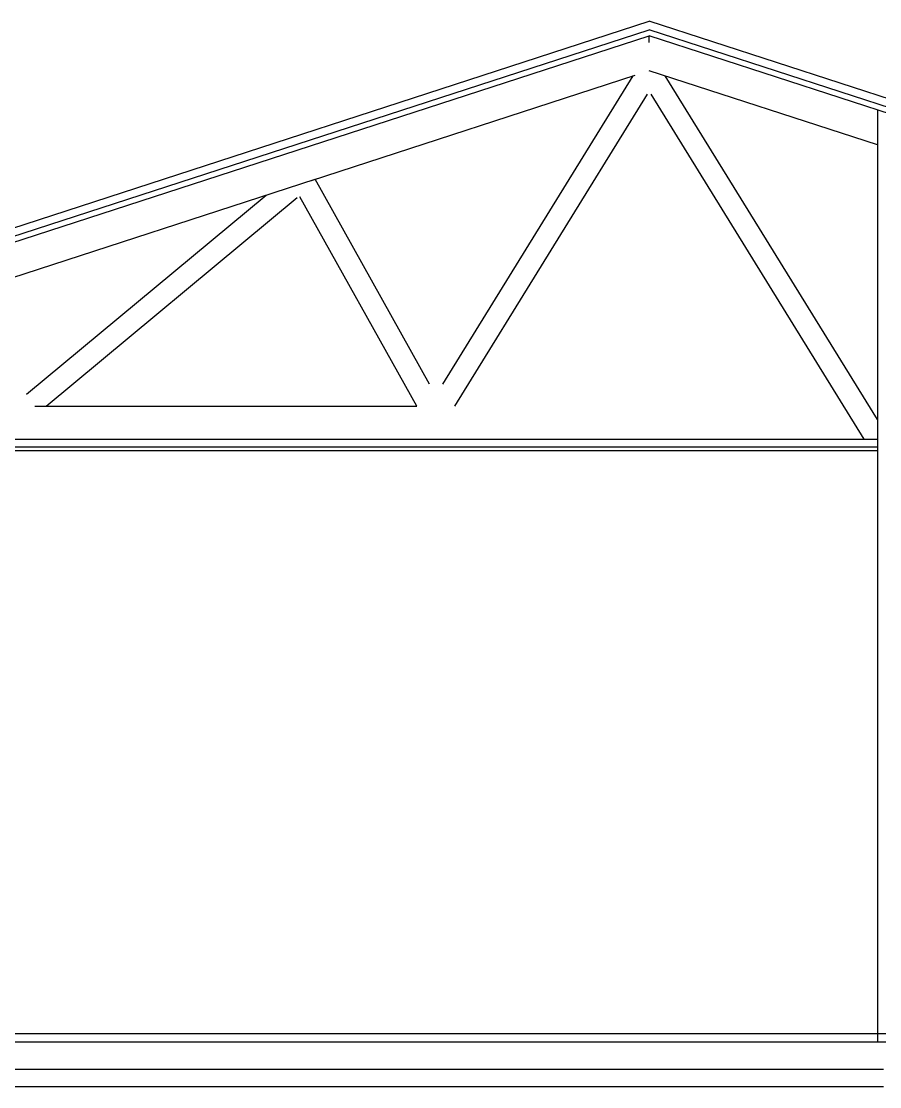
# Model space of a CAD drawing. Header units: inches. Extents: x -533180 to -137302, y 73174 to 405541.
# Drawn here: x -262472 to -258728, y 133446 to 138095 of the extents above; entities that cross this region are included whole.
import ezdxf

# ---------------------------------------------------------------- set-up
doc = ezdxf.new("R2010")
doc.units = ezdxf.units.IN
doc.header["$LTSCALE"] = 100
doc.header["$MEASUREMENT"] = 0
for name, color, linetype in [('INNVE', 7, 'CONTINUOUS'), ('SKRAF', 6, 'CONTINUOUS'), ('TEKST', 2, 'CONTINUOUS'), ('TIMBUR-EINING', 2, 'CONTINUOUS')]:
    doc.layers.add(name, color=color, linetype=linetype)

msp = doc.modelspace()

# ---------------------------------------------------------------- linework, layer by layer
at = {"layer": 'INNVE', "color": 1}
for p, q in [((-258736.9, 136236.1), (-264532.9, 136236.1)), ((-258736.9, 136221.1), (-264532.9, 136221.1))]:
    msp.add_line(p, q, dxfattribs=at)
at = {"layer": 'SKRAF', "color": 1}
msp.add_line((-258511.9, 133676.1), (-264567.9, 133676.1), dxfattribs=at)
at = {"layer": 'TEKST'}
for p, q in [((-258511.9, 133641.1), (-264731.1, 133641.1)), ((-258711.9, 133521.1), (-264477.9, 133521.1)), ((-258711.9, 133446.1), (-264402.9, 133446.1))]:
    msp.add_line(p, q, dxfattribs=at)
at = {"layer": 'TIMBUR-EINING', "color": 1}
for p, q in [((-265129.4, 136341.6), (-259732.9, 138095)), ((-254336.4, 136341.6), (-259732.9, 138095)), ((-265118.6, 136308.3), (-259732.9, 138058.2)), ((-265110.9, 136284.5), (-259732.9, 138031.9)), ((-254347.2, 136308.3), (-259732.9, 138058.2)), ((-254354.9, 136284.5), (-259732.9, 138031.9)), ((-259732.9, 138002.5), (-259732.9, 138031.9)), ((-261206.8, 137400.6), (-259794.9, 137859.3)), ((-260634.2, 136511.1), (-259802.7, 137856.8)), ((-258736.9, 137555.9), (-259732.9, 137879.5)), ((-258736.9, 136357.9), (-259663, 137856.8)), ((-260581.2, 136416.1), (-259740.7, 137776.5)), ((-258795, 136271.1), (-259725.1, 137776.5)), ((-258736.9, 137708.3), (-258736.9, 133641.1)), ((-262831.7, 136872.6), (-261190.8, 137405.8)), ((-260691.5, 136511.1), (-261190.8, 137405.8)), ((-262450.3, 136468.1), (-261405, 137336.2)), ((-260747.3, 136416.1), (-261257.1, 137329.6)), ((-262364.2, 136416.1), (-261268.9, 137325.7)), ((-262412.9, 136416.1), (-260746.9, 136416.1)), ((-264682.9, 136271.1), (-258736.9, 136271.1))]:
    msp.add_line(p, q, dxfattribs=at)

doc.saveas('drawing.dxf')
